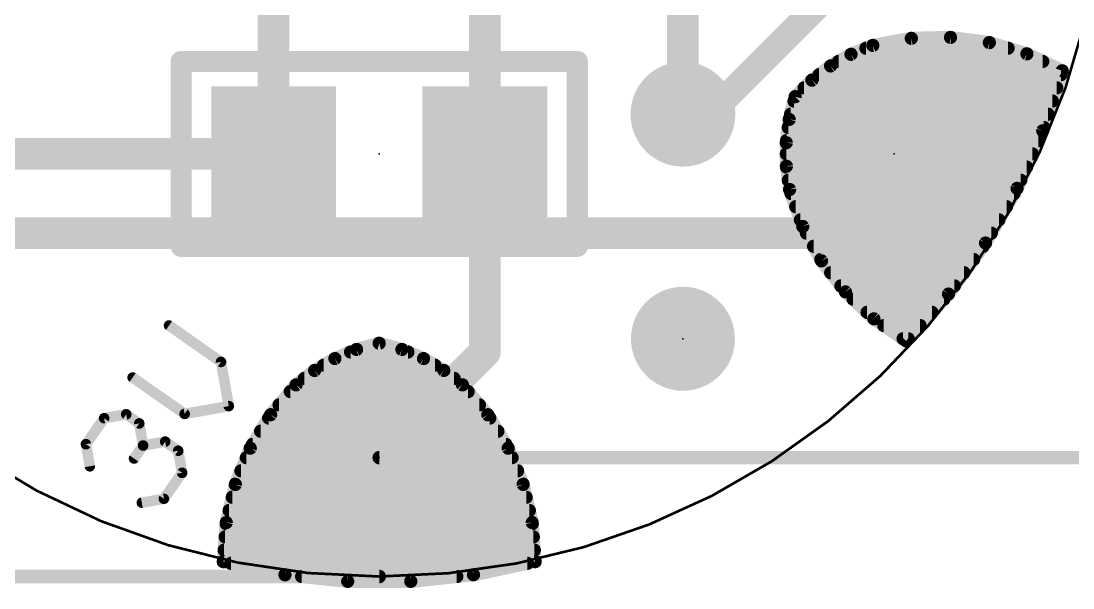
# Model space of a CAD drawing. Extents: x -14.2 to 11.8, y -7.1 to 7.1.
# Drawn here: x -3.45 to 6.67, y -7.1 to -1.64 of the extents above; entities that cross this region are included whole.
import ezdxf

# ---------------------------------------------------------------- set-up
doc = ezdxf.new("R2010")
doc.units = 0
for name, color, linetype in [('1', 12, 'CONTINUOUS'), ('16', 132, 'CONTINUOUS'), ('17', 110, 'CONTINUOUS'), ('18', 110, 'CONTINUOUS'), ('20', 53, 'CONTINUOUS'), ('21', 40, 'CONTINUOUS'), ('23', 53, 'CONTINUOUS'), ('47', 253, 'CONTINUOUS')]:
    doc.layers.add(name, color=color, linetype=linetype)

# ---------------------------------------------------------------- blocks, each defined once
blk = doc.blocks.new('PIE')
at = {"const_width": 0.5}
blk.add_lwpolyline([(0, -0.25, 1), (0, 0.25, 1), (0, -0.25)], format="xyb", dxfattribs=at)
blk = doc.blocks.new('RECT')
blk.add_solid([(-0.5, -0.5), (0.5, -0.5), (-0.5, 0.5), (0.5, 0.5)])
blk = doc.blocks.new('ROUNDP')
at = {"const_width": 0.5}
blk.add_lwpolyline([(0, -0.25, 1), (0, 0.25, 1), (0, -0.25)], format="xyb", dxfattribs=at)
blk = doc.blocks.new('ROUNDV')
at = {"const_width": 0.5}
blk.add_lwpolyline([(0, -0.25, 1), (0, 0.25, 1), (0, -0.25)], format="xyb", dxfattribs=at)

msp = doc.modelspace()

# ---------------------------------------------------------------- linework, layer by layer
at = {"layer": '1'}
for points, const_width in [([(-1.016, -2.921), (-1.016, -0.866)], 0.3048), ([(1.016, -2.921), (1.016, -0.866)], 0.3048), ([(2.921, -2.54), (2.921, -1)], 0.3048), ([(4.7468, -1.8782), (4.5375, -1.9635)], 0.127), ([(5.1175, -1.8103), (4.7468, -1.8782)], 0.127), ([(5.4944, -1.8012), (5.1175, -1.8103)], 0.127), ([(5.868, -1.8512), (5.4944, -1.8012)], 0.127), ([(6.2292, -1.959), (5.868, -1.8512)], 0.127), ([(4.5375, -1.9635), (4.3411, -2.0755)], 0.127), ([(4.681, -1.905), (6.0483, -1.905)], 0.127), ([(6.569, -2.122), (6.2292, -1.959)], 0.127), ([(4.3411, -2.0755), (4.1611, -2.2121)], 0.127), ([(4.4174, -2.032), (6.3814, -2.032)], 0.127), ([(4.231, -2.159), (6.557, -2.159)], 0.127), ([(6.3816, -2.6989), (6.569, -2.122)], 0.127), ([(4.1611, -2.2121), (4.0004, -2.371)], 0.127), ([(4.0863, -2.286), (6.5157, -2.286)], 0.127), ([(4.0004, -2.371), (3.9431, -2.5896)], 0.127), ([(3.9894, -2.413), (6.4745, -2.413)], 0.127), ([(3.9431, -2.5896), (3.9148, -2.8139)], 0.127), ([(3.9561, -2.54), (6.4332, -2.54)], 0.127), ([(3.9333, -2.667), (6.3919, -2.667)], 0.127), ([(3.9173, -2.794), (6.3392, -2.794)], 0.127), ([(6.1348, -3.2531), (6.3816, -2.6989)], 0.127), ([(-4.953, -2.921), (-1.016, -2.921)], 0.3048), ([(1.016, -4.826), (1.016, -2.921)], 0.3048), ([(3.9148, -2.8139), (3.916, -3.0399)], 0.127), ([(3.9154, -2.921), (6.2827, -2.921)], 0.127), ([(3.916, -3.0399), (3.9468, -3.2638)], 0.127), ([(3.9172, -3.048), (6.2261, -3.048)], 0.127), ([(3.9346, -3.175), (6.1696, -3.175)], 0.127), ([(3.9468, -3.2638), (4.0733, -3.6189)], 0.127), ([(5.8315, -3.7784), (6.1348, -3.2531)], 0.127), ([(3.9604, -3.302), (6.1066, -3.302)], 0.127), ([(4.0057, -3.429), (6.0333, -3.429)], 0.127), ([(4.0509, -3.556), (5.9599, -3.556)], 0.127), ([(4.0733, -3.6189), (4.2539, -3.9497)], 0.127), ([(4.1083, -3.683), (5.8866, -3.683)], 0.127), ([(5.4749, -4.2692), (5.8315, -3.7784)], 0.127), ([(4.1776, -3.81), (5.8086, -3.81)], 0.127), ([(4.2469, -3.937), (5.7163, -3.937)], 0.127), ([(4.2539, -3.9497), (4.484, -4.2483)], 0.127), ([(4.342, -4.064), (5.624, -4.064)], 0.127), ([(4.4398, -4.191), (5.5318, -4.191)], 0.127), ([(4.484, -4.2483), (4.7579, -4.5072)], 0.127), ([(5.069, -4.72), (5.4749, -4.2692)], 0.127), ([(4.5577, -4.318), (5.431, -4.318)], 0.127), ([(4.6921, -4.445), (5.3167, -4.445)], 0.127), ([(4.7579, -4.5072), (5.069, -4.72)], 0.127), ([(4.8527, -4.572), (5.2023, -4.572)], 0.127), ([(5.0383, -4.699), (5.088, -4.699)], 0.127), ([(-0.218, -4.8017), (-0.4263, -4.8893)], 0.127), ([(0, -4.742), (-0.218, -4.8017)], 0.127), ([(0, -5.842), (1.016, -4.826)], 0.3048), ([(0.218, -4.8017), (0, -4.742)], 0.127), ([(0.4263, -4.8893), (0.218, -4.8017)], 0.127), ([(-0.4263, -4.8893), (-0.6214, -5.0034)], 0.127), ([(-0.2758, -4.826), (0.2758, -4.826)], 0.127), ([(0.6214, -5.0034), (0.4263, -4.8893)], 0.127), ([(-0.6214, -5.0034), (-0.8, -5.142)], 0.127), ([(-0.5352, -4.953), (0.5352, -4.953)], 0.127), ([(0.8, -5.142), (0.6214, -5.0034)], 0.127), ([(-0.7201, -5.08), (0.7201, -5.08)], 0.127), ([(-0.8, -5.142), (-1.0442, -5.4291)], 0.127), ([(-0.8553, -5.207), (0.8553, -5.207)], 0.127), ([(1.0442, -5.4291), (0.8, -5.142)], 0.127), ([(-0.9633, -5.334), (0.9633, -5.334)], 0.127), ([(-1.0442, -5.4291), (-1.2405, -5.7509)], 0.127), ([(-1.0636, -5.461), (1.0636, -5.461)], 0.127), ([(1.2405, -5.7509), (1.0442, -5.4291)], 0.127), ([(-1.1411, -5.588), (1.1411, -5.588)], 0.127), ([(-1.2186, -5.715), (1.2186, -5.715)], 0.127), ([(-1.2405, -5.7509), (-1.384, -6.0995)], 0.127), ([(1.384, -6.0995), (1.2405, -5.7509)], 0.127), ([(-1.278, -5.842), (1.278, -5.842)], 0.127), ([(-1.3303, -5.969), (1.3303, -5.969)], 0.127), ([(-1.384, -6.0995), (-1.4712, -6.4662)], 0.127), ([(-1.3826, -6.096), (1.3826, -6.096)], 0.127), ([(1.4712, -6.4662), (1.384, -6.0995)], 0.127), ([(-1.4134, -6.223), (1.4134, -6.223)], 0.127), ([(-1.4436, -6.35), (1.4436, -6.35)], 0.127), ([(-1.4712, -6.4662), (-1.5, -6.842)], 0.127), ([(-1.472, -6.477), (1.472, -6.477)], 0.127), ([(1.5, -6.842), (1.4712, -6.4662)], 0.127), ([(-1.4818, -6.604), (1.4818, -6.604)], 0.127), ([(-1.4915, -6.731), (1.4915, -6.731)], 0.127), ([(-1.5, -6.842), (-0.9066, -6.9681)], 0.127), ([(0.9066, -6.9681), (1.5, -6.842)], 0.127), ([(-1.4247, -6.858), (1.4247, -6.858)], 0.127), ([(-0.9066, -6.9681), (-0.3033, -7.0315)], 0.127), ([(-0.7461, -6.985), (0.7461, -6.985)], 0.127), ([(-0.3033, -7.0315), (0.3033, -7.0315)], 0.127), ([(0.3033, -7.0315), (0.9066, -6.9681)], 0.127)]:
    msp.add_lwpolyline(points, dxfattribs=dict(at, const_width=const_width))
for points, const_width in [([(4.7411, -1.8469, 1), (4.7525, -1.9094)], 0.0635), ([(4.7588, -1.9076, 1), (4.7348, -1.8488)], 0.0635), ([(5.1168, -1.7785, 1), (5.1183, -1.842)], 0.0635), ([(5.1233, -1.8415, 1), (5.1118, -1.779)], 0.0635), ([(5.4986, -1.7697, 1), (5.4902, -1.8327)], 0.0635), ([(5.4951, -1.8329, 1), (5.4936, -1.7694)], 0.0635), ([(5.877, -1.8207, 1), (5.8589, -1.8816)], 0.0635), ([(5.8638, -1.8826, 1), (5.8722, -1.8197)], 0.0635), ([(4.5255, -1.9341, 1), (4.5495, -1.9929)], 0.0635), ([(4.5532, -1.9911, 1), (4.5218, -1.9359)], 0.0635), ([(4.681, -1.8733, 1), (4.681, -1.9367)], 0.0635), ([(6.0483, -1.9367, 1), (6.0483, -1.8733)], 0.0635), ([(6.2429, -1.9303, 1), (6.2154, -1.9876)], 0.0635), ([(6.2201, -1.9894, 1), (6.2382, -1.9286)], 0.0635), ([(4.3254, -2.0479, 1), (4.3569, -2.103)], 0.0635), ([(4.3603, -2.1007, 1), (4.3219, -2.0502)], 0.0635), ([(4.4174, -2.0002, 1), (4.4174, -2.0638)], 0.0635), ([(6.3814, -2.0638, 1), (6.3814, -2.0002)], 0.0635), ([(4.231, -2.1273, 1), (4.231, -2.1908)], 0.0635), ([(6.5992, -2.1318, 1), (6.5388, -2.1121)], 0.0635), ([(6.5553, -2.1506, 1), (6.5828, -2.0933)], 0.0635), ([(6.557, -2.1908, 1), (6.557, -2.1273)], 0.0635), ([(4.0863, -2.2542, 1), (4.0863, -2.3178)], 0.0635), ([(4.1419, -2.1868, 1), (4.1803, -2.2374)], 0.0635), ([(4.1834, -2.2346, 1), (4.1387, -2.1895)], 0.0635), ([(6.5157, -2.3178, 1), (6.5157, -2.2542)], 0.0635), ([(3.978, -2.3484, 1), (4.0227, -2.3936)], 0.0635), ([(4.0311, -2.379, 1), (3.9697, -2.3629)], 0.0635), ([(3.9894, -2.3813, 1), (3.9894, -2.4448)], 0.0635), ([(6.4745, -2.4448, 1), (6.4745, -2.3813)], 0.0635), ([(2.8448, -2.54, 1), (2.9972, -2.54)], 0.1524), ([(3.9746, -2.5936, 1), (3.9116, -2.5857)], 0.0635), ([(3.9561, -2.5082, 1), (3.9561, -2.5718)], 0.0635), ([(6.4332, -2.5718, 1), (6.4332, -2.5082)], 0.0635), ([(3.9333, -2.6353, 1), (3.9333, -2.6988)], 0.0635), ([(3.9124, -2.5816, 1), (3.9738, -2.5977)], 0.0635), ([(6.3919, -2.6988, 1), (6.3919, -2.6353)], 0.0635), ([(3.9173, -2.7622, 1), (3.9173, -2.8258)], 0.0635), ([(6.3392, -2.8258, 1), (6.3392, -2.7622)], 0.0635), ([(6.3514, -2.6891, 1), (6.4118, -2.7087)], 0.0635), ([(6.4106, -2.7118, 1), (6.3526, -2.686)], 0.0635), ([(-1.016, -2.9972, 1), (-1.016, -2.8448)], 0.1524), ([(1.0922, -2.921, 1), (0.9398, -2.921)], 0.1524), ([(3.9466, -2.8137, 1), (3.8831, -2.8141)], 0.0635), ([(3.8833, -2.8099, 1), (3.9463, -2.8179)], 0.0635), ([(-1.0922, -2.921, 1), (-0.9398, -2.921)], 0.1524), ([(0.9398, -2.921, 1), (1.0922, -2.921)], 0.1524), ([(3.9154, -2.8893, 1), (3.9154, -2.9528)], 0.0635), ([(6.2827, -2.9528, 1), (6.2827, -2.8893)], 0.0635), ([(3.9475, -3.0356, 1), (3.8846, -3.0442)], 0.0635), ([(3.8843, -3.0401, 1), (3.9478, -3.0397)], 0.0635), ([(3.9172, -3.0162, 1), (3.9172, -3.0798)], 0.0635), ([(6.2261, -3.0798, 1), (6.2261, -3.0162)], 0.0635), ([(3.9346, -3.1433, 1), (3.9346, -3.2068)], 0.0635), ([(6.1696, -3.2068, 1), (6.1696, -3.1433)], 0.0635), ([(3.9767, -3.2532, 1), (3.9169, -3.2745)], 0.0635), ([(3.9153, -3.2681, 1), (3.9782, -3.2595)], 0.0635), ([(6.1058, -3.2402, 1), (6.1638, -3.266)], 0.0635), ([(6.1623, -3.269, 1), (6.1073, -3.2372)], 0.0635), ([(3.9604, -3.2702, 1), (3.9604, -3.3338)], 0.0635), ([(6.1066, -3.3338, 1), (6.1066, -3.2702)], 0.0635), ([(4.0057, -3.3973, 1), (4.0057, -3.4608)], 0.0635), ([(6.0333, -3.4608, 1), (6.0333, -3.3973)], 0.0635), ([(4.0509, -3.5242, 1), (4.0509, -3.5878)], 0.0635), ([(5.9599, -3.5878, 1), (5.9599, -3.5242)], 0.0635), ([(4.1012, -3.6037, 1), (4.0455, -3.6341)], 0.0635), ([(4.0434, -3.6295, 1), (4.1033, -3.6082)], 0.0635), ([(4.1083, -3.6513, 1), (4.1083, -3.7148)], 0.0635), ([(5.8866, -3.7148, 1), (5.8866, -3.6513)], 0.0635), ([(5.804, -3.7626, 1), (5.859, -3.7943)], 0.0635), ([(5.8572, -3.7971, 1), (5.8058, -3.7598)], 0.0635), ([(4.1776, -3.7782, 1), (4.1776, -3.8418)], 0.0635), ([(5.8086, -3.8418, 1), (5.8086, -3.7782)], 0.0635), ([(4.2469, -3.9053, 1), (4.2469, -3.9688)], 0.0635), ([(4.279, -3.9304, 1), (4.2287, -3.9691)], 0.0635), ([(4.226, -3.9649, 1), (4.2818, -3.9345)], 0.0635), ([(5.7163, -3.9688, 1), (5.7163, -3.9053)], 0.0635), ([(4.342, -4.0323, 1), (4.342, -4.0957)], 0.0635), ([(5.624, -4.0957, 1), (5.624, -4.0323)], 0.0635), ([(4.4398, -4.1593, 1), (4.4398, -4.2227)], 0.0635), ([(5.5318, -4.2227, 1), (5.5318, -4.1593)], 0.0635), ([(4.5058, -4.2252, 1), (4.4622, -4.2714)], 0.0635), ([(4.4588, -4.2677, 1), (4.5091, -4.2289)], 0.0635), ([(5.4493, -4.2506, 1), (5.5006, -4.2879)], 0.0635), ([(5.4985, -4.2905, 1), (5.4513, -4.248)], 0.0635), ([(4.5577, -4.2863, 1), (4.5577, -4.3498)], 0.0635), ([(5.431, -4.3498, 1), (5.431, -4.2863)], 0.0635), ([(4.6921, -4.4133, 1), (4.6921, -4.4768)], 0.0635), ([(4.7759, -4.481, 1), (4.74, -4.5334)], 0.0635), ([(5.3167, -4.4768, 1), (5.3167, -4.4133)], 0.0635), ([(4.7361, -4.5303, 1), (4.7797, -4.4841)], 0.0635), ([(4.8527, -4.5403, 1), (4.8527, -4.6037)], 0.0635), ([(5.2023, -4.6037, 1), (5.2023, -4.5403)], 0.0635), ([(5.0383, -4.6673, 1), (5.0383, -4.7307)], 0.0635), ([(5.088, -4.7307, 1), (5.088, -4.6673)], 0.0635), ([(-0.2264, -4.7711, 1), (-0.2096, -4.8323)], 0.0635), ([(-0.2057, -4.831, 1), (-0.2303, -4.7724)], 0.0635), ([(0.0084, -4.7114, 1), (-0.0084, -4.7726)], 0.0635), ([(0.0084, -4.7726, 1), (-0.0084, -4.7114)], 0.0635), ([(0.2303, -4.7724, 1), (0.2057, -4.831)], 0.0635), ([(0.2096, -4.8323, 1), (0.2264, -4.7711)], 0.0635), ([(0.9398, -4.826, 1), (1.0922, -4.826)], 0.1524), ([(1.0699, -4.8799, 1), (0.9621, -4.7721)], 0.1524), ([(5.0454, -4.6988, 1), (5.0926, -4.7413)], 0.0635), ([(5.0511, -4.7462, 1), (5.087, -4.6938)], 0.0635), ([(-0.4386, -4.8601, 1), (-0.414, -4.9186)], 0.0635), ([(-0.4103, -4.9167, 1), (-0.4424, -4.8619)], 0.0635), ([(-0.2758, -4.7943, 1), (-0.2758, -4.8578)], 0.0635), ([(0.2758, -4.8578, 1), (0.2758, -4.7943)], 0.0635), ([(0.4424, -4.8619, 1), (0.4103, -4.9167)], 0.0635), ([(0.414, -4.9186, 1), (0.4386, -4.8601)], 0.0635), ([(-0.6375, -4.976, 1), (-0.6054, -5.0308)], 0.0635), ([(-0.602, -5.0285, 1), (-0.6409, -4.9783)], 0.0635), ([(-0.5352, -4.9213, 1), (-0.5352, -4.9848)], 0.0635), ([(0.5352, -4.9848, 1), (0.5352, -4.9213)], 0.0635), ([(0.6409, -4.9783, 1), (0.602, -5.0285)], 0.0635), ([(0.6054, -5.0308, 1), (0.6375, -4.976)], 0.0635), ([(-0.7201, -5.0483, 1), (-0.7201, -5.1117)], 0.0635), ([(0.7201, -5.1117, 1), (0.7201, -5.0483)], 0.0635), ([(-0.8553, -5.1753, 1), (-0.8553, -5.2387)], 0.0635), ([(-0.8195, -5.1169, 1), (-0.7805, -5.1671)], 0.0635), ([(-0.7758, -5.1626, 1), (-0.8242, -5.1214)], 0.0635), ([(0.8242, -5.1214, 1), (0.7758, -5.1626)], 0.0635), ([(0.7805, -5.1671, 1), (0.8195, -5.1169)], 0.0635), ([(0.8553, -5.2387, 1), (0.8553, -5.1753)], 0.0635), ([(-0.9633, -5.3023, 1), (-0.9633, -5.3658)], 0.0635), ([(0.9633, -5.3658, 1), (0.9633, -5.3023)], 0.0635), ([(-1.0636, -5.4293, 1), (-1.0636, -5.4928)], 0.0635), ([(-1.0684, -5.4086, 1), (-1.02, -5.4497)], 0.0635), ([(-1.0171, -5.4457, 1), (-1.0713, -5.4126)], 0.0635), ([(1.0713, -5.4126, 1), (1.0171, -5.4457)], 0.0635), ([(1.02, -5.4497, 1), (1.0684, -5.4086)], 0.0635), ([(1.0636, -5.4928, 1), (1.0636, -5.4293)], 0.0635), ([(-1.1411, -5.5563, 1), (-1.1411, -5.6197)], 0.0635), ([(1.1411, -5.6197, 1), (1.1411, -5.5563)], 0.0635), ([(-1.2186, -5.6833, 1), (-1.2186, -5.7467)], 0.0635), ([(1.2186, -5.7467, 1), (1.2186, -5.6833)], 0.0635), ([(-1.2676, -5.7344, 1), (-1.2134, -5.7675)], 0.0635), ([(-1.2111, -5.763, 1), (-1.2698, -5.7388)], 0.0635), ([(-0.0539, -5.7881, 1), (0.0539, -5.8959)], 0.1524), ([(1.2698, -5.7388, 1), (1.2111, -5.763)], 0.0635), ([(1.2134, -5.7675, 1), (1.2676, -5.7344)], 0.0635), ([(-1.278, -5.8103, 1), (-1.278, -5.8738)], 0.0635), ([(1.278, -5.8738, 1), (1.278, -5.8103)], 0.0635), ([(-1.3303, -5.9373, 1), (-1.3303, -6.0008)], 0.0635), ([(1.3303, -6.0008, 1), (1.3303, -5.9373)], 0.0635), ([(-1.4133, -6.0874, 1), (-1.3546, -6.1116)], 0.0635), ([(-1.3531, -6.1068, 1), (-1.4149, -6.0921)], 0.0635), ([(-1.3826, -6.0643, 1), (-1.3826, -6.1277)], 0.0635), ([(1.4149, -6.0921, 1), (1.3531, -6.1068)], 0.0635), ([(1.3546, -6.1116, 1), (1.4133, -6.0874)], 0.0635), ([(1.3826, -6.1277, 1), (1.3826, -6.0643)], 0.0635), ([(-1.4134, -6.1913, 1), (-1.4134, -6.2547)], 0.0635), ([(1.4134, -6.2547, 1), (1.4134, -6.1913)], 0.0635), ([(-1.4436, -6.3183, 1), (-1.4436, -6.3818)], 0.0635), ([(1.4436, -6.3818, 1), (1.4436, -6.3183)], 0.0635), ([(-1.472, -6.4453, 1), (-1.472, -6.5088)], 0.0635), ([(-1.5021, -6.4588, 1), (-1.4403, -6.4735)], 0.0635), ([(-1.4396, -6.4686, 1), (-1.5029, -6.4637)], 0.0635), ([(1.5029, -6.4637, 1), (1.4396, -6.4686)], 0.0635), ([(1.4403, -6.4735, 1), (1.5021, -6.4588)], 0.0635), ([(1.472, -6.5088, 1), (1.472, -6.4453)], 0.0635), ([(-1.4818, -6.5723, 1), (-1.4818, -6.6357)], 0.0635), ([(1.4818, -6.6357, 1), (1.4818, -6.5723)], 0.0635), ([(-1.4915, -6.6993, 1), (-1.4915, -6.7628)], 0.0635), ([(1.4915, -6.7628, 1), (1.4915, -6.6993)], 0.0635), ([(-1.4934, -6.8109, 1), (-1.5066, -6.8731)], 0.0635), ([(1.5066, -6.8731, 1), (1.4934, -6.8109)], 0.0635), ([(-1.5317, -6.8396, 1), (-1.4683, -6.8444)], 0.0635), ([(-1.4247, -6.8263, 1), (-1.4247, -6.8898)], 0.0635), ([(1.4247, -6.8898, 1), (1.4247, -6.8263)], 0.0635), ([(1.4683, -6.8444, 1), (1.5317, -6.8396)], 0.0635), ([(-0.9033, -6.9365, 1), (-0.9099, -6.9997)], 0.0635), ([(-0.9132, -6.9992, 1), (-0.9, -6.9371)], 0.0635), ([(-0.7461, -6.9533, 1), (-0.7461, -7.0168)], 0.0635), ([(-0.3033, -6.9998, 1), (-0.3033, -7.0633)], 0.0635), ([(-0.3066, -7.0631, 1), (-0.3, -7)], 0.0635), ([(0.3, -7, 1), (0.3066, -7.0631)], 0.0635), ([(0.3033, -7.0633, 1), (0.3033, -6.9998)], 0.0635), ([(0.7461, -7.0168, 1), (0.7461, -6.9533)], 0.0635), ([(0.9, -6.9371, 1), (0.9132, -6.9992)], 0.0635), ([(0.9099, -6.9997, 1), (0.9033, -6.9365)], 0.0635)]:
    msp.add_lwpolyline(points, format="xyb", dxfattribs=dict(at, const_width=const_width))
at = {"layer": '16'}
for points, const_width in [([(3.175, -2.54), (5.207, -0.508)], 0.254), ([(4.7468, -1.8782), (4.5375, -1.9635)], 0.127), ([(5.1175, -1.8103), (4.7468, -1.8782)], 0.127), ([(5.4944, -1.8012), (5.1175, -1.8103)], 0.127), ([(5.868, -1.8512), (5.4944, -1.8012)], 0.127), ([(6.2292, -1.959), (5.868, -1.8512)], 0.127), ([(4.5375, -1.9635), (4.3411, -2.0755)], 0.127), ([(4.681, -1.905), (6.0483, -1.905)], 0.127), ([(6.569, -2.122), (6.2292, -1.959)], 0.127), ([(4.3411, -2.0755), (4.1611, -2.2121)], 0.127), ([(4.4174, -2.032), (6.3814, -2.032)], 0.127), ([(4.231, -2.159), (6.557, -2.159)], 0.127), ([(6.3816, -2.6989), (6.569, -2.122)], 0.127), ([(4.1611, -2.2121), (4.0004, -2.371)], 0.127), ([(4.0863, -2.286), (6.5157, -2.286)], 0.127), ([(4.0004, -2.371), (3.9431, -2.5896)], 0.127), ([(2.921, -2.54), (3.175, -2.54)], 0.254), ([(3.9894, -2.413), (6.4745, -2.413)], 0.127), ([(3.9431, -2.5896), (3.9148, -2.8139)], 0.127), ([(3.9561, -2.54), (6.4332, -2.54)], 0.127), ([(3.9333, -2.667), (6.3919, -2.667)], 0.127), ([(3.9173, -2.794), (6.3392, -2.794)], 0.127), ([(6.1348, -3.2531), (6.3816, -2.6989)], 0.127), ([(3.9148, -2.8139), (3.916, -3.0399)], 0.127), ([(4.191, -3.683), (4.953, -2.921)], 0.3048), ([(3.9154, -2.921), (6.2827, -2.921)], 0.127), ([(3.916, -3.0399), (3.9468, -3.2638)], 0.127), ([(3.9172, -3.048), (6.2261, -3.048)], 0.127), ([(3.9346, -3.175), (6.1696, -3.175)], 0.127), ([(3.9468, -3.2638), (4.0733, -3.6189)], 0.127), ([(5.8315, -3.7784), (6.1348, -3.2531)], 0.127), ([(3.9604, -3.302), (6.1066, -3.302)], 0.127), ([(4.0057, -3.429), (6.0333, -3.429)], 0.127), ([(-4.191, -3.683), (4.191, -3.683)], 0.3048), ([(4.0509, -3.556), (5.9599, -3.556)], 0.127), ([(4.0733, -3.6189), (4.2539, -3.9497)], 0.127), ([(4.1083, -3.683), (5.8866, -3.683)], 0.127), ([(5.4749, -4.2692), (5.8315, -3.7784)], 0.127), ([(4.1776, -3.81), (5.8086, -3.81)], 0.127), ([(4.2469, -3.937), (5.7163, -3.937)], 0.127), ([(4.2539, -3.9497), (4.484, -4.2483)], 0.127), ([(4.342, -4.064), (5.624, -4.064)], 0.127), ([(4.4398, -4.191), (5.5318, -4.191)], 0.127), ([(4.484, -4.2483), (4.7579, -4.5072)], 0.127), ([(5.069, -4.72), (5.4749, -4.2692)], 0.127), ([(4.5577, -4.318), (5.431, -4.318)], 0.127), ([(4.6921, -4.445), (5.3167, -4.445)], 0.127), ([(4.7579, -4.5072), (5.069, -4.72)], 0.127), ([(4.8527, -4.572), (5.2023, -4.572)], 0.127), ([(5.0383, -4.699), (5.088, -4.699)], 0.127), ([(-0.218, -4.8017), (-0.4263, -4.8893)], 0.127), ([(0, -4.742), (-0.218, -4.8017)], 0.127), ([(0.218, -4.8017), (0, -4.742)], 0.127), ([(0.4263, -4.8893), (0.218, -4.8017)], 0.127), ([(-0.4263, -4.8893), (-0.6214, -5.0034)], 0.127), ([(-0.2758, -4.826), (0.2758, -4.826)], 0.127), ([(0.6214, -5.0034), (0.4263, -4.8893)], 0.127), ([(-0.6214, -5.0034), (-0.8, -5.142)], 0.127), ([(-0.5352, -4.953), (0.5352, -4.953)], 0.127), ([(0.8, -5.142), (0.6214, -5.0034)], 0.127), ([(-0.7201, -5.08), (0.7201, -5.08)], 0.127), ([(-0.8, -5.142), (-1.0442, -5.4291)], 0.127), ([(-0.8553, -5.207), (0.8553, -5.207)], 0.127), ([(1.0442, -5.4291), (0.8, -5.142)], 0.127), ([(-0.9633, -5.334), (0.9633, -5.334)], 0.127), ([(-1.0442, -5.4291), (-1.2405, -5.7509)], 0.127), ([(-1.0636, -5.461), (1.0636, -5.461)], 0.127), ([(1.2405, -5.7509), (1.0442, -5.4291)], 0.127), ([(-1.1411, -5.588), (1.1411, -5.588)], 0.127), ([(-1.2186, -5.715), (1.2186, -5.715)], 0.127), ([(-1.2405, -5.7509), (-1.384, -6.0995)], 0.127), ([(1.384, -6.0995), (1.2405, -5.7509)], 0.127), ([(-1.278, -5.842), (1.278, -5.842)], 0.127), ([(-1.3303, -5.969), (1.3303, -5.969)], 0.127), ([(-1.384, -6.0995), (-1.4712, -6.4662)], 0.127), ([(-1.3826, -6.096), (1.3826, -6.096)], 0.127), ([(1.4712, -6.4662), (1.384, -6.0995)], 0.127), ([(-1.4134, -6.223), (1.4134, -6.223)], 0.127), ([(-1.4436, -6.35), (1.4436, -6.35)], 0.127), ([(-1.4712, -6.4662), (-1.5, -6.842)], 0.127), ([(-1.472, -6.477), (1.472, -6.477)], 0.127), ([(1.5, -6.842), (1.4712, -6.4662)], 0.127), ([(-1.4818, -6.604), (1.4818, -6.604)], 0.127), ([(-1.4915, -6.731), (1.4915, -6.731)], 0.127), ([(-1.5, -6.842), (-0.9066, -6.9681)], 0.127), ([(0.9066, -6.9681), (1.5, -6.842)], 0.127), ([(-1.4247, -6.858), (1.4247, -6.858)], 0.127), ([(-0.9066, -6.9681), (-0.3033, -7.0315)], 0.127), ([(-0.7461, -6.985), (0.7461, -6.985)], 0.127), ([(-0.3033, -7.0315), (0.3033, -7.0315)], 0.127), ([(0.3033, -7.0315), (0.9066, -6.9681)], 0.127)]:
    msp.add_lwpolyline(points, dxfattribs=dict(at, const_width=const_width))
for points, const_width in [([(4.7411, -1.8469, 1), (4.7525, -1.9094)], 0.0635), ([(4.7588, -1.9076, 1), (4.7348, -1.8488)], 0.0635), ([(5.1168, -1.7785, 1), (5.1183, -1.842)], 0.0635), ([(5.1233, -1.8415, 1), (5.1118, -1.779)], 0.0635), ([(5.4986, -1.7697, 1), (5.4902, -1.8327)], 0.0635), ([(5.4951, -1.8329, 1), (5.4936, -1.7694)], 0.0635), ([(5.877, -1.8207, 1), (5.8589, -1.8816)], 0.0635), ([(5.8638, -1.8826, 1), (5.8722, -1.8197)], 0.0635), ([(4.5255, -1.9341, 1), (4.5495, -1.9929)], 0.0635), ([(4.5532, -1.9911, 1), (4.5218, -1.9359)], 0.0635), ([(4.681, -1.8733, 1), (4.681, -1.9367)], 0.0635), ([(6.0483, -1.9367, 1), (6.0483, -1.8733)], 0.0635), ([(6.2429, -1.9303, 1), (6.2154, -1.9876)], 0.0635), ([(6.2201, -1.9894, 1), (6.2382, -1.9286)], 0.0635), ([(4.3254, -2.0479, 1), (4.3569, -2.103)], 0.0635), ([(4.3603, -2.1007, 1), (4.3219, -2.0502)], 0.0635), ([(4.4174, -2.0002, 1), (4.4174, -2.0638)], 0.0635), ([(6.3814, -2.0638, 1), (6.3814, -2.0002)], 0.0635), ([(4.231, -2.1273, 1), (4.231, -2.1908)], 0.0635), ([(6.5992, -2.1318, 1), (6.5388, -2.1121)], 0.0635), ([(6.5553, -2.1506, 1), (6.5828, -2.0933)], 0.0635), ([(6.557, -2.1908, 1), (6.557, -2.1273)], 0.0635), ([(4.0863, -2.2542, 1), (4.0863, -2.3178)], 0.0635), ([(4.1419, -2.1868, 1), (4.1803, -2.2374)], 0.0635), ([(4.1834, -2.2346, 1), (4.1387, -2.1895)], 0.0635), ([(6.5157, -2.3178, 1), (6.5157, -2.2542)], 0.0635), ([(3.978, -2.3484, 1), (4.0227, -2.3936)], 0.0635), ([(4.0311, -2.379, 1), (3.9697, -2.3629)], 0.0635), ([(2.921, -2.4765, 1), (2.921, -2.6035)], 0.127), ([(3.175, -2.6035, 1), (3.175, -2.4765)], 0.127), ([(3.9894, -2.3813, 1), (3.9894, -2.4448)], 0.0635), ([(6.4745, -2.4448, 1), (6.4745, -2.3813)], 0.0635), ([(3.1301, -2.4951, 1), (3.2199, -2.5849)], 0.127), ([(3.9746, -2.5936, 1), (3.9116, -2.5857)], 0.0635), ([(3.9561, -2.5082, 1), (3.9561, -2.5718)], 0.0635), ([(6.4332, -2.5718, 1), (6.4332, -2.5082)], 0.0635), ([(3.9333, -2.6353, 1), (3.9333, -2.6988)], 0.0635), ([(3.9124, -2.5816, 1), (3.9738, -2.5977)], 0.0635), ([(6.3919, -2.6988, 1), (6.3919, -2.6353)], 0.0635), ([(3.9173, -2.7622, 1), (3.9173, -2.8258)], 0.0635), ([(6.3392, -2.8258, 1), (6.3392, -2.7622)], 0.0635), ([(6.3514, -2.6891, 1), (6.4118, -2.7087)], 0.0635), ([(6.4106, -2.7118, 1), (6.3526, -2.686)], 0.0635), ([(3.9466, -2.8137, 1), (3.8831, -2.8141)], 0.0635), ([(3.8833, -2.8099, 1), (3.9463, -2.8179)], 0.0635), ([(5.0069, -2.9749, 1), (4.8991, -2.8671)], 0.1524), ([(3.9154, -2.8893, 1), (3.9154, -2.9528)], 0.0635), ([(6.2827, -2.9528, 1), (6.2827, -2.8893)], 0.0635), ([(3.9475, -3.0356, 1), (3.8846, -3.0442)], 0.0635), ([(3.8843, -3.0401, 1), (3.9478, -3.0397)], 0.0635), ([(3.9172, -3.0162, 1), (3.9172, -3.0798)], 0.0635), ([(6.2261, -3.0798, 1), (6.2261, -3.0162)], 0.0635), ([(3.9346, -3.1433, 1), (3.9346, -3.2068)], 0.0635), ([(6.1696, -3.2068, 1), (6.1696, -3.1433)], 0.0635), ([(3.9767, -3.2532, 1), (3.9169, -3.2745)], 0.0635), ([(3.9153, -3.2681, 1), (3.9782, -3.2595)], 0.0635), ([(6.1058, -3.2402, 1), (6.1638, -3.266)], 0.0635), ([(6.1623, -3.269, 1), (6.1073, -3.2372)], 0.0635), ([(3.9604, -3.2702, 1), (3.9604, -3.3338)], 0.0635), ([(6.1066, -3.3338, 1), (6.1066, -3.2702)], 0.0635), ([(4.0057, -3.3973, 1), (4.0057, -3.4608)], 0.0635), ([(6.0333, -3.4608, 1), (6.0333, -3.3973)], 0.0635), ([(4.0509, -3.5242, 1), (4.0509, -3.5878)], 0.0635), ([(4.191, -3.7592, 1), (4.191, -3.6068)], 0.1524), ([(5.9599, -3.5878, 1), (5.9599, -3.5242)], 0.0635), ([(4.1012, -3.6037, 1), (4.0455, -3.6341)], 0.0635), ([(4.0434, -3.6295, 1), (4.1033, -3.6082)], 0.0635), ([(4.1371, -3.6291, 1), (4.2449, -3.7369)], 0.1524), ([(4.1083, -3.6513, 1), (4.1083, -3.7148)], 0.0635), ([(5.8866, -3.7148, 1), (5.8866, -3.6513)], 0.0635), ([(5.804, -3.7626, 1), (5.859, -3.7943)], 0.0635), ([(5.8572, -3.7971, 1), (5.8058, -3.7598)], 0.0635), ([(4.1776, -3.7782, 1), (4.1776, -3.8418)], 0.0635), ([(5.8086, -3.8418, 1), (5.8086, -3.7782)], 0.0635), ([(4.2469, -3.9053, 1), (4.2469, -3.9688)], 0.0635), ([(4.279, -3.9304, 1), (4.2287, -3.9691)], 0.0635), ([(4.226, -3.9649, 1), (4.2818, -3.9345)], 0.0635), ([(5.7163, -3.9688, 1), (5.7163, -3.9053)], 0.0635), ([(4.342, -4.0323, 1), (4.342, -4.0957)], 0.0635), ([(5.624, -4.0957, 1), (5.624, -4.0323)], 0.0635), ([(4.4398, -4.1593, 1), (4.4398, -4.2227)], 0.0635), ([(5.5318, -4.2227, 1), (5.5318, -4.1593)], 0.0635), ([(4.5058, -4.2252, 1), (4.4622, -4.2714)], 0.0635), ([(4.4588, -4.2677, 1), (4.5091, -4.2289)], 0.0635), ([(5.4493, -4.2506, 1), (5.5006, -4.2879)], 0.0635), ([(5.4985, -4.2905, 1), (5.4513, -4.248)], 0.0635), ([(4.5577, -4.2863, 1), (4.5577, -4.3498)], 0.0635), ([(5.431, -4.3498, 1), (5.431, -4.2863)], 0.0635), ([(4.6921, -4.4133, 1), (4.6921, -4.4768)], 0.0635), ([(4.7759, -4.481, 1), (4.74, -4.5334)], 0.0635), ([(5.3167, -4.4768, 1), (5.3167, -4.4133)], 0.0635), ([(4.7361, -4.5303, 1), (4.7797, -4.4841)], 0.0635), ([(4.8527, -4.5403, 1), (4.8527, -4.6037)], 0.0635), ([(5.2023, -4.6037, 1), (5.2023, -4.5403)], 0.0635), ([(5.0383, -4.6673, 1), (5.0383, -4.7307)], 0.0635), ([(5.088, -4.7307, 1), (5.088, -4.6673)], 0.0635), ([(-0.2264, -4.7711, 1), (-0.2096, -4.8323)], 0.0635), ([(-0.2057, -4.831, 1), (-0.2303, -4.7724)], 0.0635), ([(0.0084, -4.7114, 1), (-0.0084, -4.7726)], 0.0635), ([(0.0084, -4.7726, 1), (-0.0084, -4.7114)], 0.0635), ([(0.2303, -4.7724, 1), (0.2057, -4.831)], 0.0635), ([(0.2096, -4.8323, 1), (0.2264, -4.7711)], 0.0635), ([(5.0454, -4.6988, 1), (5.0926, -4.7413)], 0.0635), ([(5.0511, -4.7462, 1), (5.087, -4.6938)], 0.0635), ([(-0.4386, -4.8601, 1), (-0.414, -4.9186)], 0.0635), ([(-0.4103, -4.9167, 1), (-0.4424, -4.8619)], 0.0635), ([(-0.2758, -4.7943, 1), (-0.2758, -4.8578)], 0.0635), ([(0.2758, -4.8578, 1), (0.2758, -4.7943)], 0.0635), ([(0.4424, -4.8619, 1), (0.4103, -4.9167)], 0.0635), ([(0.414, -4.9186, 1), (0.4386, -4.8601)], 0.0635), ([(-0.6375, -4.976, 1), (-0.6054, -5.0308)], 0.0635), ([(-0.602, -5.0285, 1), (-0.6409, -4.9783)], 0.0635), ([(-0.5352, -4.9213, 1), (-0.5352, -4.9848)], 0.0635), ([(0.5352, -4.9848, 1), (0.5352, -4.9213)], 0.0635), ([(0.6409, -4.9783, 1), (0.602, -5.0285)], 0.0635), ([(0.6054, -5.0308, 1), (0.6375, -4.976)], 0.0635), ([(-0.7201, -5.0483, 1), (-0.7201, -5.1117)], 0.0635), ([(0.7201, -5.1117, 1), (0.7201, -5.0483)], 0.0635), ([(-0.8553, -5.1753, 1), (-0.8553, -5.2387)], 0.0635), ([(-0.8195, -5.1169, 1), (-0.7805, -5.1671)], 0.0635), ([(-0.7758, -5.1626, 1), (-0.8242, -5.1214)], 0.0635), ([(0.8242, -5.1214, 1), (0.7758, -5.1626)], 0.0635), ([(0.7805, -5.1671, 1), (0.8195, -5.1169)], 0.0635), ([(0.8553, -5.2387, 1), (0.8553, -5.1753)], 0.0635), ([(-0.9633, -5.3023, 1), (-0.9633, -5.3658)], 0.0635), ([(0.9633, -5.3658, 1), (0.9633, -5.3023)], 0.0635), ([(-1.0636, -5.4293, 1), (-1.0636, -5.4928)], 0.0635), ([(-1.0684, -5.4086, 1), (-1.02, -5.4497)], 0.0635), ([(-1.0171, -5.4457, 1), (-1.0713, -5.4126)], 0.0635), ([(1.0713, -5.4126, 1), (1.0171, -5.4457)], 0.0635), ([(1.02, -5.4497, 1), (1.0684, -5.4086)], 0.0635), ([(1.0636, -5.4928, 1), (1.0636, -5.4293)], 0.0635), ([(-1.1411, -5.5563, 1), (-1.1411, -5.6197)], 0.0635), ([(1.1411, -5.6197, 1), (1.1411, -5.5563)], 0.0635), ([(-1.2186, -5.6833, 1), (-1.2186, -5.7467)], 0.0635), ([(1.2186, -5.7467, 1), (1.2186, -5.6833)], 0.0635), ([(-1.2676, -5.7344, 1), (-1.2134, -5.7675)], 0.0635), ([(-1.2111, -5.763, 1), (-1.2698, -5.7388)], 0.0635), ([(1.2698, -5.7388, 1), (1.2111, -5.763)], 0.0635), ([(1.2134, -5.7675, 1), (1.2676, -5.7344)], 0.0635), ([(-1.278, -5.8103, 1), (-1.278, -5.8738)], 0.0635), ([(1.278, -5.8738, 1), (1.278, -5.8103)], 0.0635), ([(-1.3303, -5.9373, 1), (-1.3303, -6.0008)], 0.0635), ([(1.3303, -6.0008, 1), (1.3303, -5.9373)], 0.0635), ([(-1.4133, -6.0874, 1), (-1.3546, -6.1116)], 0.0635), ([(-1.3531, -6.1068, 1), (-1.4149, -6.0921)], 0.0635), ([(-1.3826, -6.0643, 1), (-1.3826, -6.1277)], 0.0635), ([(1.4149, -6.0921, 1), (1.3531, -6.1068)], 0.0635), ([(1.3546, -6.1116, 1), (1.4133, -6.0874)], 0.0635), ([(1.3826, -6.1277, 1), (1.3826, -6.0643)], 0.0635), ([(-1.4134, -6.1913, 1), (-1.4134, -6.2547)], 0.0635), ([(1.4134, -6.2547, 1), (1.4134, -6.1913)], 0.0635), ([(-1.4436, -6.3183, 1), (-1.4436, -6.3818)], 0.0635), ([(1.4436, -6.3818, 1), (1.4436, -6.3183)], 0.0635), ([(-1.472, -6.4453, 1), (-1.472, -6.5088)], 0.0635), ([(-1.5021, -6.4588, 1), (-1.4403, -6.4735)], 0.0635), ([(-1.4396, -6.4686, 1), (-1.5029, -6.4637)], 0.0635), ([(1.5029, -6.4637, 1), (1.4396, -6.4686)], 0.0635), ([(1.4403, -6.4735, 1), (1.5021, -6.4588)], 0.0635), ([(1.472, -6.5088, 1), (1.472, -6.4453)], 0.0635), ([(-1.4818, -6.5723, 1), (-1.4818, -6.6357)], 0.0635), ([(1.4818, -6.6357, 1), (1.4818, -6.5723)], 0.0635), ([(-1.4915, -6.6993, 1), (-1.4915, -6.7628)], 0.0635), ([(1.4915, -6.7628, 1), (1.4915, -6.6993)], 0.0635), ([(-1.4934, -6.8109, 1), (-1.5066, -6.8731)], 0.0635), ([(1.5066, -6.8731, 1), (1.4934, -6.8109)], 0.0635), ([(-1.5317, -6.8396, 1), (-1.4683, -6.8444)], 0.0635), ([(-1.4247, -6.8263, 1), (-1.4247, -6.8898)], 0.0635), ([(1.4247, -6.8898, 1), (1.4247, -6.8263)], 0.0635), ([(1.4683, -6.8444, 1), (1.5317, -6.8396)], 0.0635), ([(-0.9033, -6.9365, 1), (-0.9099, -6.9997)], 0.0635), ([(-0.9132, -6.9992, 1), (-0.9, -6.9371)], 0.0635), ([(-0.7461, -6.9533, 1), (-0.7461, -7.0168)], 0.0635), ([(-0.3033, -6.9998, 1), (-0.3033, -7.0633)], 0.0635), ([(-0.3066, -7.0631, 1), (-0.3, -7)], 0.0635), ([(0.3, -7, 1), (0.3066, -7.0631)], 0.0635), ([(0.3033, -7.0633, 1), (0.3033, -6.9998)], 0.0635), ([(0.7461, -7.0168, 1), (0.7461, -6.9533)], 0.0635), ([(0.9, -6.9371, 1), (0.9132, -6.9992)], 0.0635), ([(0.9099, -6.9997, 1), (0.9033, -6.9365)], 0.0635)]:
    msp.add_lwpolyline(points, format="xyb", dxfattribs=dict(at, const_width=const_width))
at = {"layer": '20', "const_width": 0.0254}
msp.add_lwpolyline([(0, -6.985, 1), (0, 6.985, 1), (0, -6.985)], format="xyb", dxfattribs=at)
at = {"layer": '21'}
for points, const_width in [([(-1.905, -2.032), (1.905, -2.032)], 0.2032), ([(-1.905, -3.81), (-1.905, -2.032)], 0.2032), ([(1.905, -2.032), (1.905, -3.81)], 0.2032), ([(1.905, -3.81), (-1.905, -3.81)], 0.2032), ([(-1.5217, -4.9216), (-2.0215, -4.5716)], 0.1016), ([(-1.4468, -5.3464), (-1.5217, -4.9216)], 0.1016), ([(-2.3715, -5.0714), (-1.8717, -5.4214)], 0.1016), ([(-1.8717, -5.4214), (-1.4468, -5.3464)], 0.1016), ([(-2.8206, -5.7128), (-2.6456, -5.4629)], 0.1016), ([(-2.6456, -5.4629), (-2.4332, -5.4254)], 0.1016), ([(-2.4332, -5.4254), (-2.3082, -5.5129)], 0.1016), ([(-2.3082, -5.5129), (-2.2708, -5.7254)], 0.1016), ([(-2.7831, -5.9252), (-2.8206, -5.7128)], 0.1016), ([(-2.2708, -5.7254), (-2.0583, -5.6879)], 0.1016), ([(-2.0583, -5.6879), (-1.9334, -5.7754)], 0.1016), ([(-2.2708, -5.7254), (-2.3583, -5.8503)], 0.1016), ([(-1.9334, -5.7754), (-1.8959, -5.9878)], 0.1016), ([(-1.8959, -5.9878), (-2.0709, -6.2377)], 0.1016), ([(-2.0709, -6.2377), (-2.2833, -6.2752)], 0.1016)]:
    msp.add_lwpolyline(points, dxfattribs=dict(at, const_width=const_width))
for points, const_width in [([(-1.905, -1.9812, 1), (-1.905, -2.0828)], 0.1016), ([(-1.8542, -2.032, 1), (-1.9558, -2.032)], 0.1016), ([(1.9558, -2.032, 1), (1.8542, -2.032)], 0.1016), ([(1.905, -2.0828, 1), (1.905, -1.9812)], 0.1016), ([(-1.905, -3.7592, 1), (-1.905, -3.8608)], 0.1016), ([(1.905, -3.8608, 1), (1.905, -3.7592)], 0.1016), ([(-1.9558, -3.81, 1), (-1.8542, -3.81)], 0.1016), ([(1.8542, -3.81, 1), (1.9558, -3.81)], 0.1016), ([(-2.007, -4.5508, 1), (-2.0361, -4.5924)], 0.0508), ([(-1.4967, -4.9172, 1), (-1.5468, -4.926)], 0.0508), ([(-1.5363, -4.9424, 1), (-1.5072, -4.9008)], 0.0508), ([(-2.3569, -5.0506, 1), (-2.386, -5.0922)], 0.0508), ([(-1.4718, -5.3508, 1), (-1.4218, -5.342)], 0.0508), ([(-1.4424, -5.3714, 1), (-1.4512, -5.3214)], 0.0508), ([(-2.65, -5.4379, 1), (-2.6412, -5.4879)], 0.0508), ([(-2.6248, -5.4775, 1), (-2.6664, -5.4483)], 0.0508), ([(-2.4186, -5.4046, 1), (-2.4477, -5.4462)], 0.0508), ([(-2.4288, -5.4505, 1), (-2.4376, -5.4004)], 0.0508), ([(-2.2832, -5.5085, 1), (-2.3332, -5.5173)], 0.0508), ([(-1.8761, -5.3963, 1), (-1.8673, -5.4464)], 0.0508), ([(-1.8863, -5.4422, 1), (-1.8571, -5.4005)], 0.0508), ([(-2.3228, -5.5337, 1), (-2.2937, -5.4921)], 0.0508), ([(-2.7956, -5.7084, 1), (-2.8456, -5.7172)], 0.0508), ([(-2.0438, -5.6671, 1), (-2.0729, -5.7087)], 0.0508), ([(-2.0539, -5.7129, 1), (-2.0627, -5.6629)], 0.0508), ([(-2.8414, -5.6982, 1), (-2.7998, -5.7274)], 0.0508), ([(-2.2752, -5.7003, 1), (-2.2664, -5.7504)], 0.0508), ([(-2.2958, -5.7298, 1), (-2.2458, -5.7209)], 0.0508), ([(-2.25, -5.7399, 1), (-2.2916, -5.7108)], 0.0508), ([(-1.9084, -5.771, 1), (-1.9584, -5.7798)], 0.0508), ([(-1.948, -5.7962, 1), (-1.9188, -5.7546)], 0.0508), ([(-2.3791, -5.8357, 1), (-2.3374, -5.8649)], 0.0508), ([(-2.8081, -5.9296, 1), (-2.7581, -5.9208)], 0.0508), ([(-1.9209, -5.9922, 1), (-1.8709, -5.9834)], 0.0508), ([(-1.8751, -6.0024, 1), (-1.9167, -5.9733)], 0.0508), ([(-2.2877, -6.2502, 1), (-2.2789, -6.3002)], 0.0508), ([(-2.0917, -6.2231, 1), (-2.0501, -6.2523)], 0.0508), ([(-2.0665, -6.2627, 1), (-2.0753, -6.2127)], 0.0508)]:
    msp.add_lwpolyline(points, format="xyb", dxfattribs=dict(at, const_width=const_width))
at = {"layer": '23'}
for p in [(0, -2.921), (4.953, -2.921), (2.921, -4.699), (0, -5.842)]:
    msp.add_point(p, dxfattribs=at)
at = {"layer": '47', "const_width": 0.13}
for points in [[(0, -5.842), (11.729, -5.842)], [(0, -6.985), (-13.761, -6.985)], [(0, -6.985), (-9.824, -6.985)]]:
    msp.add_lwpolyline(points, dxfattribs=at)
at = {"layer": '47', "const_width": 0.065}
for points in [[(0, -5.8095, 1), (0, -5.8745)], [(0, -7.0175, 1), (0, -6.9525)], [(0, -7.0175, 1), (0, -6.9525)]]:
    msp.add_lwpolyline(points, format="xyb", dxfattribs=at)

# ---------------------------------------------------------------- block references
at = {"layer": '1', "xscale": 1.2, "yscale": 1.3}
for p in [(-1.016, -2.921), (1.016, -2.921)]:
    msp.add_blockref('RECT', p, dxfattribs=at)
at = {"layer": '1'}
msp.add_blockref('PIE', (2.921, -4.699), dxfattribs=at)
at = {"layer": '17', "xscale": 2.1844, "yscale": 2.1844}
for p, rotation in [((4.953, -2.921), 240), ((4.953, -2.921), 240), ((0, -5.842), 180), ((0, -5.842), 180)]:
    msp.add_blockref('ROUNDP', p, dxfattribs=dict(at, rotation=rotation))
at = {"layer": '18', "xscale": 1.008, "yscale": 1.008}
msp.add_blockref('ROUNDV', (2.921, -2.54), dxfattribs=at)
msp.add_blockref('ROUNDV', (2.921, -2.54), dxfattribs=at)

doc.saveas('drawing.dxf')
